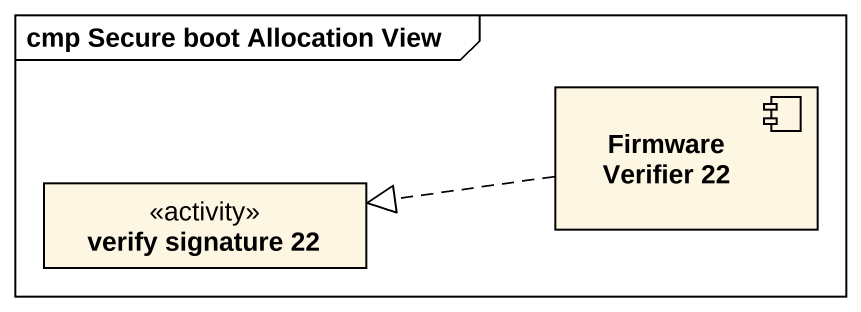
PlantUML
@startuml
mainframe cmp Secure boot Allocation View
allowmixing
hide circle
hide empty members
component "Firmware Verifier 22" as Firmware_Verifier_22
class "verify signature 22" as verify_signature_22 <<activity>>
Firmware_Verifier_22 .left.|> verify_signature_22
@enduml
